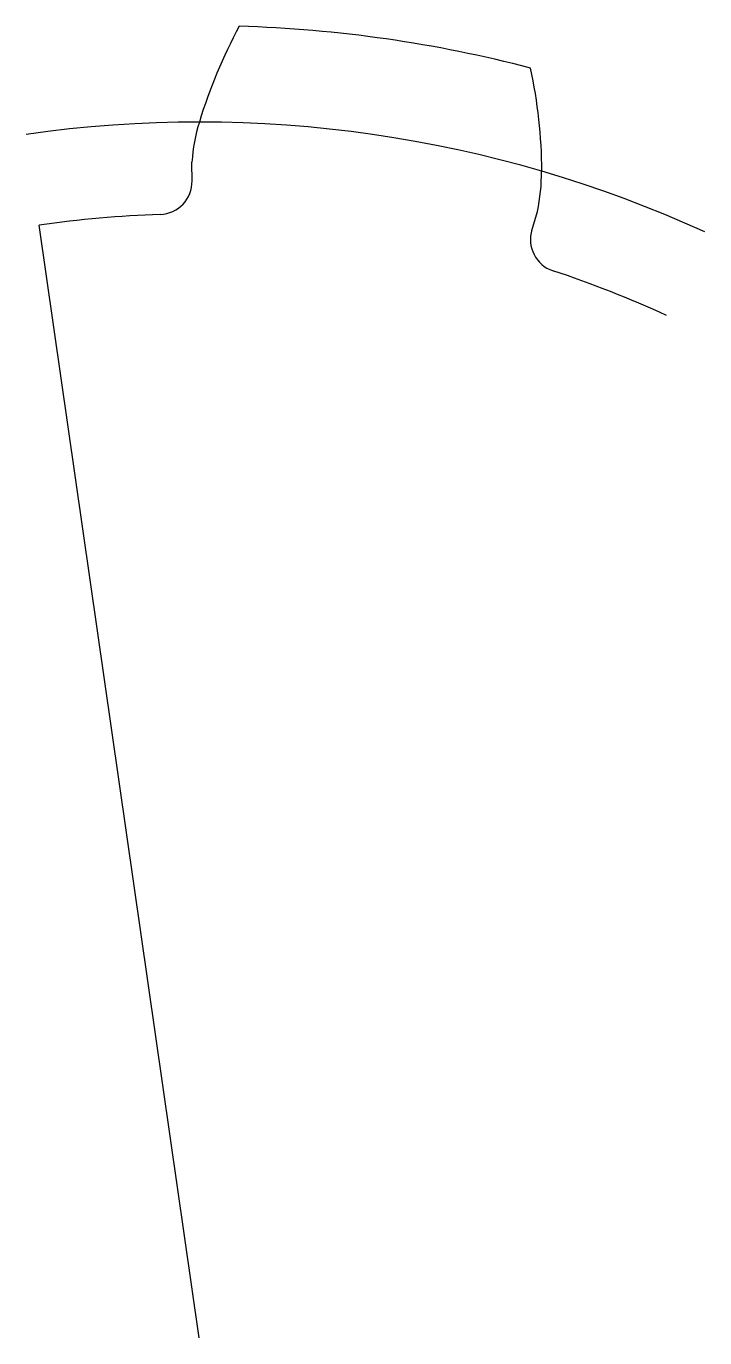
# Model space of a CAD drawing. Header units: millimetres. Extents: x 1901 to 2045, y 931 to 1210.
import ezdxf

# ---------------------------------------------------------------- set-up
doc = ezdxf.new("R2010")
doc.units = ezdxf.units.MM

msp = doc.modelspace()

# ---------------------------------------------------------------- linework, layer by layer
for p, q in [((1936.05, 1176.82), (1936.02, 1181.02)), ((2008.22, 1166.46), (2009.42, 1170.48)), ((1937.59, 931.02), (1903.59, 1167.59))]:
    msp.add_line(p, q)
for centre, radius, start, end in [((2045.65, 1156.46), 113, 151.782, 162.9891), ((1937.59, 931.02), 279, 75.3829, 88.2571), ((1897.41, 1177.77), 113, 0.6509, 11.858), ((1974.92, 1178.22), 39, 163.154, 175.8869), ((1929.05, 1176.87), 7, 271.991, 1.1758), ((1971.41, 1178.72), 38.9, 347.7644, 0.5299), ((1937.59, 931.02), 239, 91.991, 98.18), ((2014.95, 1164.54), 7, 162.4869, 251.6717), ((1937.59, 931.02), 239, 65.45, 71.6717)]:
    msp.add_arc(centre, radius, start, end)
at = {"color": 1}
msp.add_arc((1937.59, 931.02), 258.5, 65.45, 98.18, dxfattribs=at)

doc.saveas('drawing.dxf')
